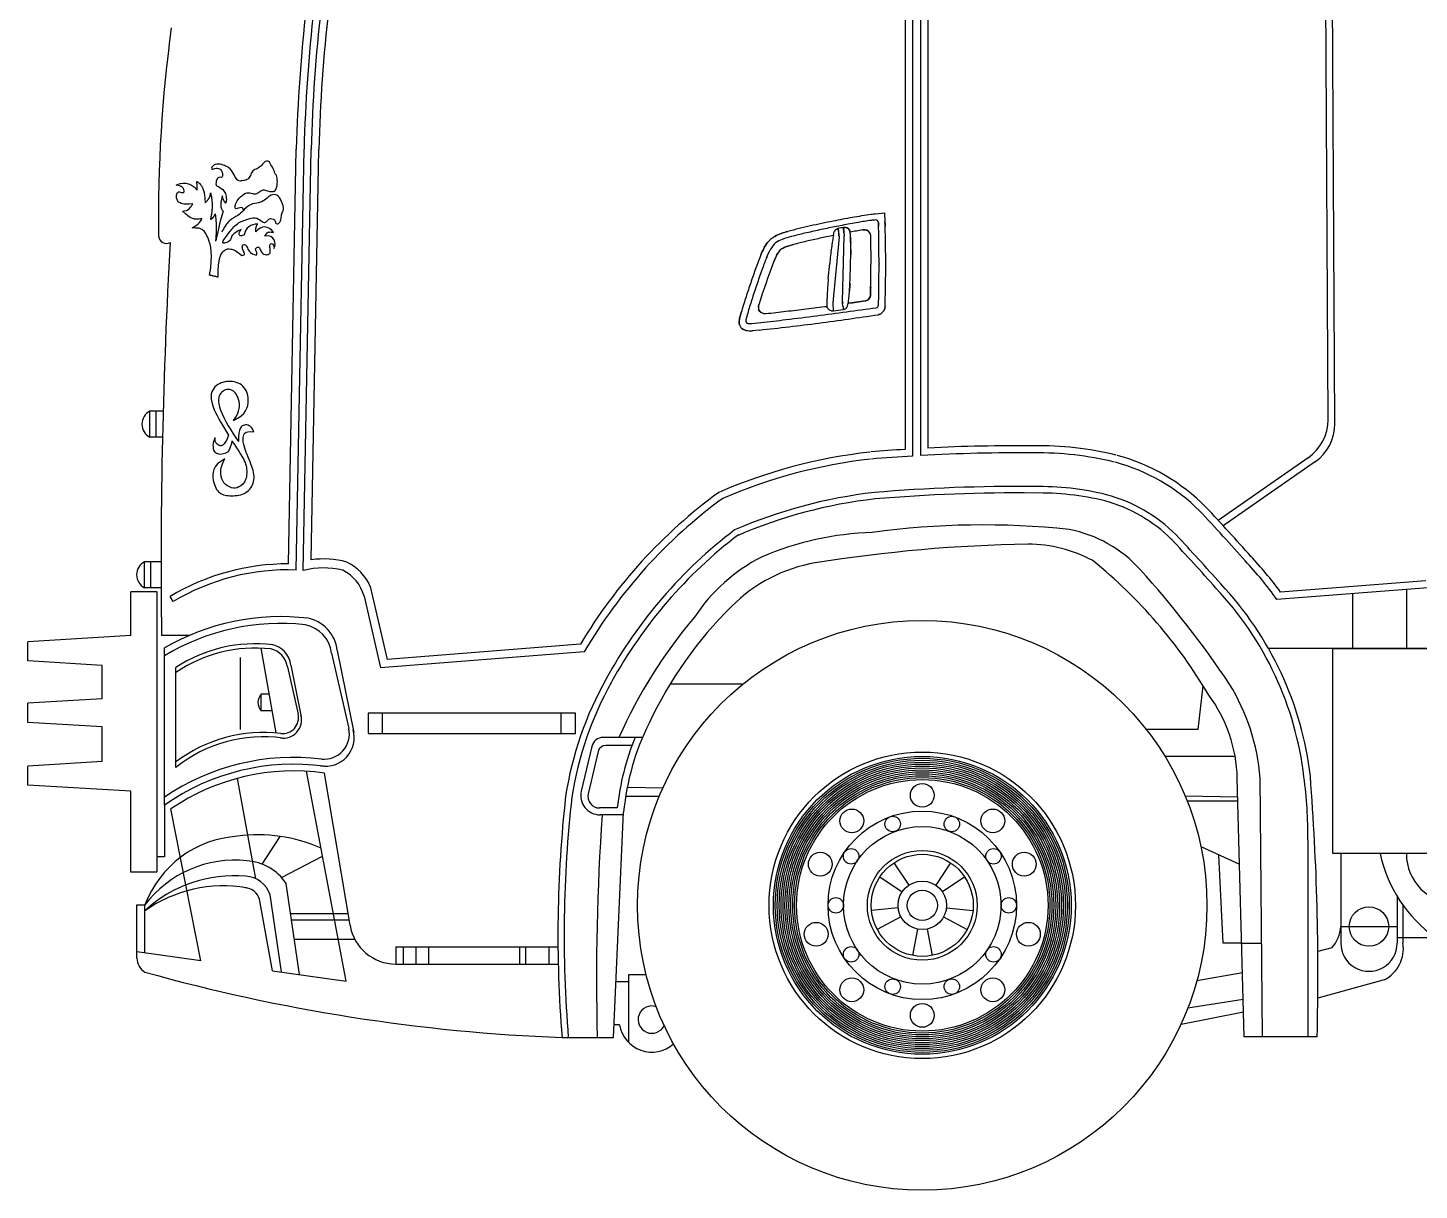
# Model space of a CAD drawing. Header units: millimetres. Extents: x 168688 to 2678837, y 85399 to 2034583.
# Drawn here: x 863544 to 1223398, y 1463154 to 1763636 of the extents above; entities that cross this region are included whole.
import ezdxf

# ---------------------------------------------------------------- set-up
doc = ezdxf.new("R2010")
doc.units = ezdxf.units.MM

msp = doc.modelspace()

# ---------------------------------------------------------------- linework, layer by layer
for p, q in [((1199841, 1662339), (1198818, 1853182)), ((1201600, 1661291), (1200577, 1851531)), ((1092374, 1795773), (1092374, 1652938)), ((1094460, 1796132), (1094460, 1653061)), ((1090451, 1793272), (1090451, 1654655)), ((1096279, 1794276), (1096279, 1654998)), ((930996, 1625064), (932985, 1732294)), ((932962, 1623476), (934980, 1732257)), ((934794, 1623341), (936813, 1732207)), ((936841, 1626114), (938808, 1732170)), ((1082819, 1715528), (1085144, 1715835)), ((1085143, 1715835), (1085223, 1713493)), ((1073359, 1709649), (1071774, 1692576)), ((1071927, 1709964), (1071977, 1710476)), ((1074234, 1692908), (1074682, 1709905)), ((1081505, 1709729), (1081563, 1702577)), ((1070571, 1698720), (1070941, 1702713)), ((1076198, 1698316), (1076308, 1702591)), ((1076308, 1702591), (1076371, 1704969)), ((1083693, 1702673), (1083694, 1702578)), ((1071774, 1692577), (1071869, 1690459)), ((1071869, 1690459), (1074507, 1690814)), ((1052728, 1685510), (1050890, 1685318)), ((898540, 1664529), (895073, 1664529)), ((895073, 1657820), (895073, 1664529)), ((896715, 1657820), (896715, 1664529)), ((898374, 1657820), (895073, 1657820)), ((1194694, 1652488), (1171437, 1636311)), ((1196555, 1651512), (1172712, 1634926)), ((898007, 1625594), (893719, 1625594)), ((893719, 1618884), (893719, 1625594)), ((895360, 1618884), (895360, 1625594)), ((1225097, 1620700), (1187520, 1617785)), ((890165, 1606508), (890165, 1617809)), ((896997, 1617809), (890165, 1617809)), ((898020, 1618884), (893719, 1618884)), ((896997, 1545391), (896997, 1617809)), ((901156, 1615310), (900360, 1616635)), ((950494, 1616739), (954784, 1598185)), ((952114, 1619237), (956478, 1600366)), ((1226837, 1618956), (1186622, 1615837)), ((1206219, 1603177), (1206219, 1617357)), ((1220239, 1603177), (1220239, 1618445)), ((890165, 1606508), (863544, 1604926)), ((905232, 1606526), (898125, 1606526)), ((863544, 1599972), (863544, 1604926)), ((898875, 1562654), (898875, 1603323)), ((923804, 1603257), (927699, 1581339)), ((942118, 1601993), (946553, 1582492)), ((943555, 1602646), (947847, 1581470)), ((1007463, 1602323), (954784, 1598185)), ((1006471, 1604292), (956478, 1600366)), ((1299118, 1603177), (1184433, 1603177)), ((882804, 1598827), (863544, 1599972)), ((882804, 1590174), (882804, 1598827)), ((901795, 1572455), (901795, 1598292)), ((918470, 1600831), (918470, 1582206)), ((930663, 1598455), (933457, 1586169)), ((931569, 1598867), (934272, 1585526)), ((925913, 1591387), (923855, 1591387)), ((923855, 1587095), (923855, 1591387)), ((1048460, 1593935), (1029628, 1593935)), ((1166242, 1582246), (1167524, 1593549)), ((882804, 1590174), (863544, 1589029)), ((863544, 1584075), (863544, 1589029)), ((926676, 1587095), (923855, 1587095)), ((882804, 1582930), (863544, 1584075)), ((955296, 1581245), (955296, 1586433)), ((1001484, 1581245), (1001484, 1586433)), ((882804, 1573947), (882804, 1582930)), ((1022513, 1580197), (1012341, 1580197)), ((1166242, 1582246), (1152805, 1582246)), ((1009422, 1577889), (1006683, 1566342)), ((1011089, 1576595), (1008492, 1565644)), ((1019809, 1578133), (1013035, 1578133)), ((882804, 1573947), (863544, 1572802)), ((863544, 1567847), (863544, 1572802)), ((1175802, 1575230), (1157681, 1575230)), ((922484, 1543676), (917775, 1569615)), ((945906, 1517223), (935609, 1571442)), ((946881, 1531631), (940294, 1570975)), ((1178097, 1502775), (1176366, 1569647)), ((1182851, 1502775), (1182254, 1569799)), ((890165, 1566265), (863544, 1567847)), ((890165, 1545391), (890165, 1566265)), ((1027790, 1567111), (1018563, 1567250)), ((898875, 1562654), (898875, 1549313)), ((1015998, 1561952), (1011411, 1561952)), ((1026839, 1564913), (1018153, 1564913)), ((1162863, 1565076), (1176490, 1564871)), ((1163367, 1563834), (1176517, 1563834)), ((908313, 1522462), (900555, 1561697)), ((1017618, 1560189), (1011549, 1560189)), ((1014988, 1502633), (1017648, 1560849)), ((924114, 1547454), (928781, 1554617)), ((1166930, 1551982), (1176941, 1547423)), ((1194645, 1502775), (1194645, 1553719)), ((898875, 1549313), (896997, 1549313)), ((929154, 1544006), (939777, 1549496)), ((1087557, 1547752), (1091407, 1541989)), ((1102213, 1547752), (1098363, 1541989)), ((1172667, 1527026), (1171608, 1549852)), ((1203119, 1550154), (1203119, 1527026)), ((896875, 1545391), (890165, 1545391)), ((1083918, 1544113), (1089680, 1540262)), ((1105852, 1544113), (1100090, 1540262)), ((933830, 1518906), (930381, 1542441)), ((891761, 1523131), (891761, 1536904)), ((891761, 1536904), (893833, 1536904)), ((893833, 1524480), (893833, 1536904)), ((926803, 1519885), (923452, 1538341)), ((929131, 1519561), (926213, 1539472)), ((1217721, 1539077), (1217721, 1527026)), ((1217722, 1539075), (1217722, 1527026)), ((1217723, 1539073), (1217723, 1527026)), ((1219212, 1536828), (1219212, 1527026)), ((931517, 1534690), (946369, 1534690)), ((931760, 1533028), (946647, 1533028)), ((1088655, 1536171), (1081758, 1535492)), ((1089364, 1533834), (1083252, 1530567)), ((1100406, 1533834), (1106517, 1530567)), ((1101115, 1536171), (1108011, 1535492)), ((1093664, 1530645), (1092312, 1523848)), ((1096106, 1530645), (1097458, 1523848)), ((1203119, 1531295), (1217721, 1531295)), ((932491, 1528040), (948088, 1528040)), ((932524, 1527814), (932524, 1527814)), ((958716, 1526089), (1000722, 1526089)), ((958716, 1526089), (958716, 1521613)), ((960625, 1526089), (960625, 1521613)), ((963864, 1526089), (963864, 1521613)), ((967208, 1526089), (967208, 1521613)), ((990712, 1526089), (990712, 1521613)), ((992224, 1526089), (992224, 1521613)), ((998270, 1526089), (998270, 1521613)), ((1177469, 1527026), (1172667, 1527026)), ((1177469, 1527026), (1182635, 1527026)), ((1200823, 1525815), (1197190, 1524817)), ((1217721, 1528509), (1227604, 1528509)), ((908313, 1522462), (891761, 1524768)), ((926803, 1519885), (945906, 1517223)), ((958716, 1521613), (1000722, 1521613)), ((1023470, 1518857), (1018885, 1518857)), ((1018885, 1518857), (1018885, 1501373)), ((1177667, 1519372), (1165871, 1517230)), ((909713, 1515380), (909713, 1515380)), ((1018885, 1517052), (1015647, 1517052)), ((1214383, 1517532), (1197183, 1512807)), ((1163578, 1510276), (1177844, 1512561)), ((928369, 1511260), (928369, 1511260)), ((947690, 1507832), (947690, 1507832)), ((1161810, 1506085), (1177930, 1509219)), ((1016607, 1505924), (1015139, 1505924)), ((1001714, 1502633), (1014988, 1502633)), ((1197011, 1502775), (1178097, 1502775)), ((1196282, 1502775), (1196282, 1502775))]:
    msp.add_line(p, q)
for points in [[(1201076, 1603177), (1299118, 1603177), (1299118, 1550154), (1201076, 1550154)], [(1005179, 1586433), (951601, 1586433), (951601, 1581245), (1005179, 1581245)]]:
    msp.add_lwpolyline(points, close=True)
for centre, radius in [((1094885, 1536785), 73631), ((1094885, 1536785), 39618), ((1094885, 1536785), 38517), ((1094885, 1536785), 38017), ((1094885, 1536785), 37517), ((1094885, 1536785), 37017), ((1094885, 1536785), 36517), ((1094885, 1536785), 36017), ((1094885, 1536785), 35517), ((1094885, 1536785), 35017), ((1094885, 1536785), 34517), ((1094885, 1536785), 34017), ((1094885, 1536785), 33517), ((1094885, 1536785), 33017), ((1094885, 1536785), 32517), ((1094885, 1565226), 3076), ((1094885, 1536785), 24365), ((1076651, 1558611), 3076), ((1087235, 1557802), 1998), ((1102535, 1557802), 1998), ((1113119, 1558611), 3076), ((1094885, 1536785), 20368), ((1076474, 1549463), 1998), ((1094885, 1536785), 14201), ((1113296, 1549463), 1998), ((1068511, 1547428), 3076), ((1094885, 1536785), 13190), ((1121259, 1547428), 3076), ((1094885, 1536785), 6260), ((1094885, 1536785), 3906), ((1072518, 1536785), 1998), ((1117251, 1536785), 1998), ((1210420, 1531295), 5095), ((1067444, 1529308), 3076), ((1122325, 1529308), 3076), ((1076474, 1524107), 1998), ((1113296, 1524107), 1998), ((1076651, 1514958), 3076), ((1087235, 1515767), 1998), ((1102535, 1515767), 1998), ((1113119, 1514958), 3076), ((1094885, 1508344), 3076)]:
    msp.add_circle(centre, radius)
for centre, radius, start, end in [((1350303, 1721331), 417462, 173.47078, 178.49523), ((1350303, 1721331), 415467, 173.46638, 178.49311), ((1354132, 1721260), 417462, 173.47078, 178.49523), ((1354132, 1721260), 415467, 173.46638, 178.49523), ((1259744, 1714721), 362413, 172.24322, 180.78462), ((1116748, 1484044), 233966, 101.06904, 102.5414), ((1117649, 1486009), 232214, 100.1482, 101.38014), ((1112490, 1512903), 203318, 99.69073, 100.86355), ((1099756, 1585522), 131105, 97.9331, 100.11364), ((1094237, 1621734), 92969, 97.76394, 99.89237), ((1094415, 1624529), 91735, 97.26236, 97.99177), ((1092223, 1633277), 81260, 96.66147, 97.45615), ((1082827, 1713280), 709, 2.50392, 92.44885), ((5383798, 1864195), 4302909, 182.009526, 182.023716), ((899414, 1709959), 2060, 185.57331, 297.66238), ((1060313, 1703654), 7042, 120.76578, 140.64137), ((1097748, 1570027), 145901, 103.77026, 104.94989), ((1084201, 1624166), 88584, 102.8675, 105.14581), ((1099107, 1565827), 150305, 102.74673, 103.89257), ((1121022, 1467490), 249528, 102.19652, 103.09842), ((1131111, 1417257), 300759, 101.29321, 102.05328), ((1129102, 1425369), 290282, 101.35952, 102.07746), ((1105471, 1703126), 34234, 168.47877, 170.91154), ((1073317, 1710412), 1328, 125.73154, 150.85067), ((1125378, 1447050), 270420, 100.91553, 101.33823), ((1073646, 1710030), 1832, 116.50278, 127.12568), ((1073504, 1710059), 1746, 102.39983, 112.7427), ((1210510, 998217), 726651, 100.784863, 100.89784), ((1104121, 1713969), 31043, 185.5045, 186.67853), ((1157946, 1718397), 85038, 185.42408, 185.90531), ((1074765, 1710857), 1199, 96.11402, 100.94749), ((1102963, 1713326), 28488, 185.62385, 186.89654), ((1074805, 1710635), 1423, 6.72693, 96.78206), ((1144704, 1347231), 369965, 100.15609, 100.66769), ((1046070, 1708020), 30287, 2.88025, 5.27486), ((996329, 1706062), 80065, 1.37697, 2.49041), ((1079841, 1709430), 2004, 82.45978, 100.69746), ((1079891, 1709783), 1648, 18.67621, 82.58046), ((892135, 1706208), 191533, 0.51405, 1.80664), ((776250, 1702126), 309180, 0.05004, 1.90076), ((2357601, 1625108), 1459593, 176.739068, 180.729442), ((1060343, 1703674), 3331, 138.3791, 148.91175), ((1060759, 1703298), 3892, 128.85014, 138.30933), ((1060835, 1703188), 4025, 119.1389, 128.71426), ((1061170, 1702542), 4753, 110.67277, 118.87751), ((1061982, 1700736), 6730, 105.81646, 111.70825), ((1067077, 1683530), 24674, 104.61191, 106.31052), ((1091294, 1593952), 117467, 104.63349, 105.01948), ((1091825, 1595595), 116015, 103.40926, 105.09158), ((1111051, 1512067), 201726, 102.21643, 103.21952), ((1177718, 1692499), 107270, 172.35031, 173.41745), ((1124036, 1699729), 53103, 170.45581, 172.37093), ((991883, 1706266), 84505, 359.95981, 1.16676), ((1007983, 1706555), 68407, 358.6715, 359.70812), ((557695, 1702045), 525998, 0.06844, 0.64059), ((1159927, 1662213), 115018, 158.46626, 160.35899), ((1231166, 1636143), 187099, 158.96897, 162.63021), ((1070485, 1697646), 18814, 157.15491, 158.86282), ((1228776, 1637571), 186496, 159.57254, 160.11417), ((1143891, 1668827), 96041, 158.47163, 159.37153), ((1065809, 1699765), 9925, 155.88893, 159.21557), ((1079099, 1694179), 24339, 155.30741, 156.66686), ((1074412, 1696980), 18920, 155.34124, 157.087), ((1061902, 1702751), 5143, 149.07176, 155.6157), ((1217147, 1688671), 146879, 173.69725, 174.51393), ((556199, 1702245), 525365, 359.8196, 0.03608), ((568483, 1702453), 515210, 359.43539, 0.01396), ((744271, 1702525), 341160, 358.30076, 359.97835), ((1249423, 1629935), 210157, 160.27215, 161.3079), ((1265866, 1624317), 225883, 160.15264, 161.16946), ((1185242, 1688252), 115148, 174.78331, 175.81555), ((822610, 1700599), 258949, 359.12656, 359.56137), ((822166, 1700917), 259396, 359.49177, 359.92802), ((1301497, 1611799), 265297, 161.20188, 162.02348), ((1214152, 1641146), 171503, 161.60998, 162.28375), ((1244315, 1631315), 203228, 161.07578, 161.66264), ((1140809, 1691473), 70599, 175.79179, 177.35285), ((1016048, 1699696), 60148, 354.44362, 356.12353), ((987596, 1701743), 88674, 356.04677, 357.3304), ((1010232, 1700262), 65995, 357.69927, 358.31019), ((912033, 1698496), 169505, 358.71635, 359.37642), ((864600, 1698976), 219074, 358.41953, 359.5816), ((1165072, 1656533), 121726, 162.23338, 164.02139), ((1129282, 1667194), 82722, 162.88712, 164.06837), ((1181308, 1651740), 136993, 162.32429, 163.11272), ((1054220, 1691299), 1732, 177.76604, 196.94443), ((1054754, 1691304), 2265, 162.20691, 178.42629), ((974917, 2476123), 790254, 276.537356, 276.927495), ((1097637, 1692474), 27417, 178.78945, 181.74823), ((1132681, 1691664), 62471, 177.18367, 178.72552), ((1722450, 1747779), 650533, 184.838443, 184.89528), ((959489, 1679304), 115530, 6.13606, 6.44166), ((1072982, 1692802), 2786, 321.45617, 352.42728), ((1041419, 1697222), 34657, 352.05884, 354.45211), ((-1383630, 19570630), 18046561, 277.8326051, 277.846257), ((1079731, 1694970), 1966, 277.94788, 296.32466), ((1079847, 1694664), 1641, 297.4452, 317.96091), ((1079937, 1694603), 1533, 317.39922, 339.76448), ((1079647, 1694729), 1849, 339.22291, 359.04004), ((961417, 1696530), 122227, 357.85788, 358.31401), ((980145, 1695222), 105173, 357.98334, 358.46706), ((1049926, 1687875), 710, 165.98495, 255.84455), ((1114506, 1671429), 67351, 164.08297, 165.71575), ((1053953, 1691245), 1460, 197.98104, 241.1184), ((1011096, 2085220), 399964, 276.03652, 276.96937), ((1054172, 1692079), 2331, 261.06985, 276.66579), ((973583, 2415476), 730204, 276.357934, 276.767125), ((970016, 2440365), 755340, 276.813342, 277.215536), ((933773, 2731343), 1050697, 276.879485, 277.317457), ((905725, 2943184), 1264385, 277.355429, 278.057475), ((976728, 2385993), 704637, 277.451982, 278.711442), ((1071535, 1691723), 1225, 224.4606, 243.00441), ((1071680, 1691856), 1409, 258.10132, 277.72271), ((1049566, 1687460), 2029, 198.40003, 208.81417), ((1049421, 1687366), 1857, 208.42705, 219.61166), ((1050345, 1689890), 4579, 257.03803, 266.9075), ((1030073, 1908791), 222519, 275.13517, 275.9546), ((1050494, 1692290), 6984, 266.74749, 273.25251), ((989205, 2296279), 614063, 275.937727, 276.660575), ((989144, 2296386), 614177, 276.665091, 277.387679), ((896833, 1661174), 3788, 117.66928, 242.33072), ((1187841, 1662339), 12000, 304.82368, 0), ((1189597, 1661292), 12003, 305.43261, 359.99651), ((1119135, 1217164), 438430, 89.3733, 92.98828), ((1124967, 1570681), 84900, 76.32314, 90.88695), ((1096582, 1518323), 136486, 96.42666, 113.45686), ((1096582, 1518323), 134658, 96.42666, 113.31812), ((1119135, 1217164), 438430, 93.75124, 94.91376), ((1119135, 1217164), 436595, 93.51417, 94.91376), ((1119135, 1217164), 436595, 89.3733, 93.23988), ((1124967, 1570681), 83058, 76.32314, 90.88695), ((1131866, 1603678), 51226, 44.72637, 74.77681), ((1131866, 1603678), 49378, 45.21114, 74.77681), ((1119135, 1217164), 427907, 89.3733, 94.91376), ((1124967, 1570681), 74373, 76.32314, 90.88695), ((1120401, 1536333), 132659, 126.09257, 149.18363), ((1120401, 1536333), 130804, 126.12842, 149.70195), ((1096582, 1518323), 125966, 96.42666, 113.50184), ((1096582, 1518323), 124302, 96.42666, 113.50184), ((1119135, 1217164), 426242, 89.3733, 94.91376), ((1124967, 1570681), 72707, 76.32314, 90.88695), ((1131866, 1603678), 39029, 45.21114, 74.77681), ((1131866, 1603678), 40695, 45.21114, 74.77681), ((691413, 1193133), 651461, 41.60351, 43.1559), ((691413, 1193133), 653322, 41.60351, 43.123535), ((1120401, 1536333), 122439, 127.21466, 151.20352), ((1110636, 1419106), 216017, 84.0865, 97.63716), ((1126210, 1600659), 33978, 42.51015, 78.65978), ((1120401, 1536333), 120823, 127.21466, 151.20352), ((1084795, 1552742), 80516, 92.04096, 112.92502), ((1129418, 1233401), 396833, 91.03813, 99.01782), ((1121811, 1593431), 36741, 62.08188, 89.34949), ((691413, 1193133), 641117, 41.60351, 43.127954), ((691413, 1193133), 642784, 41.60351, 43.127954), ((1074538, 1585676), 46311, 117.11265, 146.41706), ((1108454, 1559986), 97939, 36.16761, 43.29918), ((895478, 1622239), 3788, 117.66928, 242.33072), ((930761, 1566028), 59036, 89.77124, 120.99393), ((930761, 1566028), 57490, 87.80501, 120.99393), ((940016, 1603396), 20617, 76.06521, 104.67022), ((940016, 1603396), 22939, 74.74496, 97.95435), ((940359, 1613972), 10506, 15.26907, 63.90072), ((940359, 1613972), 12881, 24.1284, 63.77284), ((1074168, 1585472), 40459, 99.89245, 134.92225), ((1056870, 1524756), 130295, 30.64, 50.91717), ((958668, 1449940), 259335, 33.73522, 42.04445), ((1108454, 1559986), 96070, 35.54578, 43.29918), ((1108454, 1559986), 87397, 6.69151, 43.29918), ((1108454, 1559986), 85729, 6.69151, 43.29918), ((1120323, 1538585), 106250, 134.69105, 154.75922), ((928930, 1551593), 59827, 83.19106, 120.15655), ((928930, 1551593), 58068, 83.72507, 121.1704), ((933633, 1600920), 8553, 7.21177, 78.9169), ((934086, 1601692), 9518, 5.7537, 80.69828), ((1133948, 1528129), 128524, 139.6794, 156.10146), ((922355, 1566703), 37691, 83.19106, 123.05859), ((922355, 1566703), 36583, 83.72507, 124.19587), ((925318, 1597779), 5388, 7.21177, 78.9169), ((925603, 1598265), 5996, 5.7537, 80.69828), ((1091932, 1551143), 90360, 150.73785, 171.18456), ((1091932, 1551143), 88744, 150.73785, 171.18456), ((926388, 1589241), 3320, 139.73594, 220.26406), ((1138414, 1568632), 37965, 1.53178, 36.39709), ((1128286, 1565507), 54132, 4.44207, 31.71411), ((929672, 1584703), 4673, 260.15943, 15.4836), ((929450, 1585285), 4103, 263.65049, 12.44798), ((1082294, 1554880), 64921, 153.45512, 174.72409), ((924515, 1543783), 37691, 83.17175, 127.07172), ((924515, 1543783), 36583, 82.31207, 128.39492), ((940545, 1580165), 7418, 260.15943, 15.4836), ((940193, 1581088), 6513, 263.65049, 12.44798), ((1012341, 1577197), 3000, 90, 166.65976), ((1082294, 1554880), 66672, 157.6834, 173.91121), ((1013035, 1576133), 2000, 90, 166.65976), ((932359, 1515212), 59827, 83.17175, 124.03383), ((932359, 1515212), 58068, 82.31207, 125.21454), ((932359, 1515212), 56324, 81.90143, 124.37959), ((1074879, 1554177), 119766, 359.78082, 7.58034), ((532642, 1519186), 664572, 358.584965, 4.399872), ((1011549, 1565189), 5000, 166.65976, 270), ((1011411, 1564952), 3000, 166.65976, 270), ((1324669, 1529023), 324031, 173.62699, 184.67163), ((1324669, 1529023), 322417, 173.62699, 184.69507), ((1661360, 1517142), 650733, 176.207072, 181.277647), ((919549, 1527243), 27471, 93.7438, 159.41003), ((923130, 1514862), 40154, 66.12819, 97.69257), ((917166, 1519168), 29309, 84.0848, 142.76153), ((919309, 1535023), 13327, 33.82443, 86.22428), ((1248169, 1557649), 35665, 192.12959, 234.78836), ((1233012, 1550154), 12934, 180, 0), ((916981, 1510341), 34101, 85.09162, 132.75176), ((919533, 1537303), 7023, 17.98775, 87.01799), ((914202, 1506333), 35478, 80.44606, 125.03853), ((919533, 1537303), 4054, 14.84134, 87.01799), ((958716, 1533613), 12000, 189.50388, 270), ((1194484, 1531693), 8645, 317.16049, 357.35895), ((1210420, 1527026), 7301, 179.99997, 0), ((1210172, 1525649), 9144, 297.42141, 8.66342), ((896028, 1523189), 4267, 180.77414, 238.99225), ((1019068, 1966254), 463946, 254.33916, 267.85629), ((1024923, 1507240), 3532, 70.94053, 334.84764), ((1024923, 1507240), 8419, 188.992, 311.9273)]:
    msp.add_arc(centre, radius, start, end)
for points, degree in [([(919360, 1716530), (919197, 1717441), (917805, 1716837), (917017, 1716811), (917280, 1718307), (918015, 1719540), (919880, 1721168), (921377, 1720931), (922480, 1720511), (923688, 1721378), (924318, 1721903), (925500, 1721456), (926865, 1721194), (927732, 1721614), (928178, 1723346), (927998, 1725402), (927469, 1725911), (927302, 1726233), (927323, 1726710), (926642, 1727829), (925840, 1729432), (924637, 1729058), (923916, 1727829), (922552, 1727081), (921403, 1726627), (921055, 1725051), (920227, 1724302), (918997, 1724062), (917821, 1723955), (917179, 1725077), (916137, 1727081), (914987, 1727802), (913865, 1728310), (911806, 1728577), (910817, 1727161), (911272, 1727001), (912608, 1727535), (913597, 1726947), (913945, 1726012), (913891, 1725238), (913704, 1724890), (912983, 1725131), (912261, 1724436), (912127, 1722833), (912620, 1722742), (914548, 1721660), (915046, 1719741), (914775, 1718304)], 3), ([(901934, 1722922), (903211, 1723661), (905385, 1724091), (907368, 1721703)], 3), ([(907368, 1721703), (907368, 1722687), (907239, 1723899)], 2), ([(907239, 1723899), (909318, 1722984), (909393, 1718431)], 2), ([(906180, 1718175), (903641, 1717787), (902207, 1718766), (901992, 1719697), (901992, 1720748), (902422, 1721369), (903187, 1721082), (903856, 1720963), (904071, 1721512), (903664, 1722210), (903356, 1722657), (902674, 1722872), (901934, 1722922)], 3), ([(909393, 1718431), (910779, 1719545), (910804, 1720980)], 2), ([(910804, 1720980), (911645, 1717664), (910754, 1714077)], 2), ([(913897, 1720167), (913421, 1719215), (913169, 1716601), (914072, 1716245)], 3), ([(918715, 1711540), (916320, 1710344), (916164, 1709225), (915826, 1708523), (914212, 1707794), (913717, 1708184), (914654, 1709433), (915149, 1710058), (917279, 1713075), (920202, 1714119), (922458, 1714828), (924003, 1713618), (924880, 1713159), (925548, 1713785), (926007, 1714411), (926592, 1714244), (927427, 1714161), (927594, 1713117), (927970, 1712867), (928847, 1713242), (929139, 1714787), (929223, 1715788), (929933, 1716748), (928972, 1719586), (927678, 1720797), (926007, 1720254), (924838, 1719044), (923376, 1718292), (921121, 1718251), (918991, 1716206), (918114, 1715120), (915525, 1713994), (914231, 1711949), (913688, 1710780)], 3), ([(914775, 1718304), (914271, 1718841), (913761, 1719895), (913897, 1720167)], 3), ([(903557, 1716258), (905022, 1716258), (906002, 1717463), (906180, 1718175)], 3), ([(908571, 1714329), (906664, 1713882), (905605, 1714211), (903557, 1716258)], 3), ([(906029, 1711929), (907889, 1712846), (908524, 1713882), (908571, 1714329)], 3), ([(910754, 1714077), (911676, 1714543), (912000, 1715563)], 2), ([(912000, 1715563), (912498, 1712278), (912075, 1708446)], 2), ([(914072, 1716245), (913415, 1714467), (912075, 1708446), (912211, 1708668)], 3), ([(923036, 1712919), (921188, 1712919), (919782, 1711983), (919522, 1710084)], 3), ([(922479, 1710903), (922479, 1712451), (923036, 1712919)], 2), ([(1082797, 1713988), (1082784, 1713988), (1082757, 1713986), (1082744, 1713986)], 3), ([(1083536, 1713315), (1083511, 1713690), (1083186, 1714013), (1082783, 1713990)], 3), ([(1083586, 1712240), (1083561, 1712590), (1083561, 1712965), (1083536, 1713315)], 3), ([(1085223, 1713492), (1085236, 1713120), (1085248, 1712752), (1085261, 1712380)], 3), ([(1085260, 1712381), (1085248, 1712751), (1085235, 1713121), (1085223, 1713491)], 3), ([(1085259, 1712382), (1085247, 1712752), (1085237, 1713122), (1085224, 1713492)], 3), ([(910540, 1699712), (911533, 1705070), (910085, 1710002), (908901, 1711411), (907865, 1711905), (906641, 1711882), (906029, 1711929)], 3), ([(919522, 1710084), (918507, 1709693), (917934, 1710058), (918273, 1711046), (918715, 1711540)], 3), ([(927085, 1710696), (925920, 1712636), (923876, 1712584), (922479, 1710903)], 3), ([(924833, 1709765), (925351, 1710645), (925946, 1710955), (926645, 1710826), (927085, 1710696)], 3), ([(927212, 1706617), (927873, 1707761), (927447, 1710283), (924833, 1709765)], 3), ([(1060109, 1710989), (1058942, 1710667), (1057752, 1710327), (1056709, 1709704)], 3), ([(1056711, 1709705), (1057753, 1710327), (1058941, 1710667), (1060108, 1710990)], 3), ([(1060109, 1710989), (1058941, 1710667), (1057754, 1710327), (1056711, 1709704)], 3), ([(1061056, 1709673), (1060244, 1709453), (1059434, 1709238), (1058639, 1708936)], 3), ([(1071985, 1710492), (1071985, 1710592), (1072010, 1710664), (1072035, 1710764)], 3), ([(1071986, 1710490), (1071986, 1710590), (1072011, 1710665), (1072036, 1710765)], 3), ([(1072035, 1710764), (1072060, 1710864), (1072110, 1710964), (1072160, 1711064)], 3), ([(1072036, 1710765), (1072058, 1710865), (1072111, 1710965), (1072158, 1711065)], 3), ([(1072158, 1711065), (1072211, 1711140), (1072261, 1711240), (1072336, 1711315)], 3), ([(1072160, 1711064), (1072210, 1711142), (1072260, 1711242), (1072335, 1711317)], 3), ([(1074161, 1712565), (1073511, 1712440), (1072861, 1712315), (1072211, 1712190)], 3), ([(1072335, 1711317), (1072410, 1711389), (1072485, 1711464), (1072560, 1711514)], 3), ([(1072336, 1711315), (1072411, 1711390), (1072483, 1711465), (1072561, 1711513)], 3), ([(1072560, 1711514), (1072635, 1711564), (1072735, 1711614), (1072835, 1711667)], 3), ([(1072561, 1711513), (1072636, 1711565), (1072736, 1711615), (1072836, 1711665)], 3), ([(1072835, 1711667), (1072935, 1711714), (1073035, 1711742), (1073135, 1711767)], 3), ([(1072836, 1711665), (1072936, 1711715), (1073036, 1711740), (1073136, 1711765)], 3), ([(1073141, 1711691), (1073143, 1711729), (1073148, 1711776), (1073128, 1711764)], 3), ([(1073135, 1711689), (1073135, 1711564), (1073160, 1711514), (1073160, 1711442)], 3), ([(1073173, 1711446), (1073158, 1711509), (1073136, 1711559), (1073141, 1711691)], 3), ([(1073162, 1711440), (1073162, 1711515), (1073137, 1711565), (1073137, 1711690)], 3), ([(1073160, 1711442), (1073210, 1711317), (1073210, 1711142), (1073210, 1710989)], 3), ([(1073209, 1710990), (1073209, 1711140), (1073209, 1711317), (1073162, 1711440)], 3), ([(1073221, 1710991), (1073208, 1711154), (1073203, 1711326), (1073173, 1711446)], 3), ([(1073362, 1709640), (1073337, 1709890), (1073309, 1710115), (1073284, 1710365)], 3), ([(1074535, 1711614), (1074535, 1711714), (1074535, 1711789), (1074510, 1711941)], 3), ([(1074512, 1711942), (1074534, 1711790), (1074534, 1711715), (1074534, 1711615)], 3), ([(1074518, 1711929), (1074538, 1711789), (1074528, 1711709), (1074525, 1711617)], 3), ([(1074525, 1711617), (1074523, 1711472), (1074543, 1711299), (1074560, 1711132)], 3), ([(1074534, 1711615), (1074534, 1711465), (1074534, 1711290), (1074559, 1711140)], 3), ([(1074560, 1711141), (1074535, 1711289), (1074535, 1711466), (1074535, 1711614)], 3), ([(1074559, 1711140), (1074587, 1710915), (1074587, 1710740), (1074612, 1710540)], 3), ([(1074610, 1710539), (1074588, 1710739), (1074588, 1710916), (1074560, 1711141)], 3), ([(1074560, 1711132), (1074580, 1710927), (1074593, 1710732), (1074613, 1710534)], 3), ([(1074635, 1712041), (1075413, 1712139), (1076110, 1711589), (1076210, 1710791)], 3), ([(1074636, 1712040), (1075411, 1712138), (1076111, 1711590), (1076211, 1710790)], 3), ([(1076311, 1709541), (1076333, 1709014), (1076361, 1708516), (1076361, 1707991)], 3), ([(1079458, 1711390), (1079686, 1711440), (1079883, 1711440), (1080111, 1711415)], 3), ([(1079459, 1711389), (1079687, 1711442), (1079884, 1711442), (1080112, 1711417)], 3), ([(1080111, 1711415), (1080311, 1711390), (1080486, 1711340), (1080661, 1711240)], 3), ([(1080112, 1711417), (1080312, 1711389), (1080484, 1711339), (1080659, 1711239)], 3), ([(1081109, 1710889), (1081234, 1710714), (1081334, 1710539), (1081387, 1710364)], 3), ([(1081111, 1710888), (1081233, 1710715), (1081333, 1710540), (1081386, 1710365)], 3), ([(1081386, 1710365), (1081461, 1710165), (1081511, 1709940), (1081511, 1709740)], 3), ([(1081387, 1710364), (1081462, 1710167), (1081509, 1709939), (1081509, 1709739)], 3), ([(1081397, 1710357), (1081469, 1710157), (1081499, 1709944), (1081504, 1709732)], 3), ([(912730, 1699179), (912730, 1704229), (914448, 1706638), (915935, 1706518), (917382, 1706116), (918909, 1704751)], 3), ([(918909, 1704751), (920005, 1704839), (919025, 1706276), (918946, 1707365), (919499, 1707808), (920305, 1707176), (920558, 1705755), (922795, 1704634), (922860, 1705243), (922647, 1705892), (922292, 1706472), (922970, 1707101), (923615, 1706810), (923905, 1705376), (925163, 1704892), (926131, 1705069), (926325, 1705956), (926115, 1706891), (926099, 1707455), (926309, 1707874), (926728, 1707907), (927180, 1707536), (927228, 1707084), (927212, 1706617)], 3), ([(1053146, 1704952), (1053603, 1706065), (1054111, 1707187), (1054871, 1708117)], 3), ([(1054869, 1708119), (1054109, 1707187), (1053602, 1706064), (1053147, 1704952)], 3), ([(1054870, 1708118), (1054110, 1707188), (1053602, 1706066), (1053147, 1704951)], 3), ([(1055659, 1706436), (1055211, 1705678), (1054869, 1704878), (1054549, 1704071)], 3), ([(1055661, 1706440), (1055211, 1705690), (1054861, 1704890), (1054558, 1704065)], 3), ([(1056949, 1708018), (1056424, 1707591), (1056006, 1707026), (1055659, 1706436)], 3), ([(1056958, 1708015), (1056433, 1707590), (1056011, 1707015), (1055661, 1706440)], 3), ([(1058639, 1708936), (1058036, 1708703), (1057444, 1708421), (1056949, 1708018)], 3), ([(1058633, 1708940), (1058036, 1708715), (1057436, 1708415), (1056958, 1708015)], 3), ([(1057861, 1705890), (1057986, 1706040), (1058161, 1706190), (1058308, 1706340)], 3), ([(1057861, 1705888), (1057986, 1706040), (1058161, 1706190), (1058308, 1706340)], 3), ([(1058886, 1706715), (1059086, 1706815), (1059286, 1706915), (1059486, 1706990)], 3), ([(1058886, 1706715), (1059086, 1706815), (1059286, 1706915), (1059486, 1706990)], 3), ([(1059486, 1706990), (1059711, 1707065), (1059936, 1707138), (1060136, 1707215)], 3), ([(1060136, 1707215), (1060386, 1707290), (1060608, 1707340), (1060861, 1707415)], 3), ([(1060136, 1707215), (1060386, 1707290), (1060608, 1707340), (1060861, 1707415)], 3), ([(1060861, 1707415), (1061111, 1707467), (1061361, 1707540), (1061611, 1707615)], 3), ([(1060861, 1707415), (1061111, 1707465), (1061361, 1707540), (1061611, 1707615)], 3), ([(1076386, 1706216), (1076386, 1705889), (1076386, 1705291), (1076361, 1704966)], 3), ([(1076362, 1704967), (1076387, 1705292), (1076387, 1705889), (1076387, 1706217)], 3), ([(1056533, 1703290), (1056611, 1703465), (1056661, 1703640), (1056758, 1703815)], 3), ([(1056536, 1703292), (1056611, 1703465), (1056661, 1703640), (1056758, 1703817)], 3), ([(1057211, 1704865), (1057311, 1705040), (1057383, 1705215), (1057483, 1705390)], 3), ([(1057211, 1704865), (1057311, 1705040), (1057383, 1705215), (1057483, 1705390)], 3), ([(912730, 1699179), (910540, 1699712)], 1), ([(1076060, 1695641), (1076110, 1696289), (1076135, 1696941), (1076185, 1697616)], 3), ([(1076186, 1697616), (1076133, 1696941), (1076111, 1696289), (1076061, 1695641)], 3), ([(1081535, 1696641), (1081510, 1695988), (1081510, 1695341), (1081485, 1694691)], 3), ([(1081533, 1696640), (1081511, 1695990), (1081511, 1695340), (1081486, 1694690)], 3), ([(1050211, 1691540), (1050061, 1690990), (1049883, 1690440), (1049736, 1689890)], 3), ([(1050786, 1693340), (1050586, 1692740), (1050411, 1692138), (1050211, 1691540)], 3), ([(1052483, 1691365), (1052483, 1691565), (1052536, 1691790), (1052583, 1691990)], 3), ([(1052484, 1691365), (1052484, 1691565), (1052536, 1691790), (1052584, 1691990)], 3), ([(1070461, 1691140), (1070411, 1691240), (1070361, 1691315), (1070232, 1691638)], 3), ([(1074234, 1692916), (1074259, 1692691), (1074259, 1692491), (1074286, 1692266)], 3), ([(1074287, 1692265), (1074259, 1692490), (1074259, 1692690), (1074234, 1692915)], 3), ([(1074357, 1691653), (1074375, 1691488), (1074390, 1691308), (1074417, 1691176)], 3), ([(1080010, 1693016), (1078935, 1692864), (1076810, 1692591), (1075735, 1692439)], 3), ([(1080608, 1693215), (1080411, 1693115), (1080211, 1693040), (1080011, 1693015)], 3), ([(1080609, 1693216), (1080412, 1693116), (1080212, 1693041), (1080012, 1693016)], 3), ([(1081061, 1693565), (1080936, 1693415), (1080786, 1693290), (1080608, 1693215)], 3), ([(1081062, 1693566), (1080937, 1693416), (1080784, 1693291), (1080609, 1693216)], 3), ([(1081386, 1694065), (1081311, 1693890), (1081211, 1693715), (1081061, 1693565)], 3), ([(1081387, 1694066), (1081309, 1693891), (1081209, 1693716), (1081062, 1693566)], 3), ([(1081486, 1694690), (1081486, 1694490), (1081461, 1694265), (1081386, 1694065)], 3), ([(1081487, 1694691), (1081487, 1694491), (1081462, 1694266), (1081387, 1694066)], 3), ([(1082948, 1691282), (1083281, 1691325), (1083551, 1691625), (1083558, 1691960)], 3), ([(1082961, 1691290), (1083286, 1691315), (1083561, 1691615), (1083561, 1691965)], 3), ([(1085253, 1691521), (1085245, 1690521), (1084443, 1689614), (1083450, 1689486)], 3), ([(1085253, 1691522), (1085246, 1690520), (1084443, 1689615), (1083451, 1689485)], 3), ([(1083452, 1689484), (1084442, 1689614), (1085244, 1690519), (1085252, 1691522)], 3), ([(1083561, 1691965), (1083561, 1692290), (1083586, 1692615), (1083586, 1692940)], 3), ([(1047533, 1687525), (1047521, 1687952), (1047591, 1688382), (1047691, 1688800)], 3), ([(1047691, 1688799), (1047591, 1688382), (1047521, 1687952), (1047533, 1687524)], 3), ([(1047692, 1688799), (1047592, 1688382), (1047522, 1687952), (1047534, 1687524)], 3), ([(1047691, 1688800), (1047793, 1689220), (1047923, 1689630), (1048048, 1690042)], 3), ([(1048048, 1690042), (1047923, 1689629), (1047791, 1689219), (1047691, 1688799)], 3), ([(1048049, 1690042), (1047924, 1689629), (1047792, 1689219), (1047692, 1688799)], 3), ([(1049236, 1688040), (1049136, 1687665), (1049358, 1687290), (1049761, 1687190)], 3), ([(1052836, 1690315), (1052711, 1690440), (1052636, 1690615), (1052561, 1690793)], 3), ([(1052836, 1690315), (1052711, 1690440), (1052636, 1690615), (1052561, 1690790)], 3), ([(1053261, 1689965), (1053084, 1690065), (1052936, 1690168), (1052836, 1690315)], 3), ([(1053261, 1689965), (1053086, 1690065), (1052936, 1690165), (1052836, 1690315)], 3), ([(1053810, 1689776), (1053615, 1689809), (1053422, 1689869), (1053247, 1689966)], 3), ([(1053811, 1689765), (1053609, 1689815), (1053409, 1689865), (1053261, 1689965)], 3), ([(1053811, 1689765), (1053611, 1689815), (1053408, 1689865), (1053261, 1689965)], 3), ([(1070661, 1690864), (1070586, 1690941), (1070509, 1691041), (1070461, 1691141)], 3), ([(1070661, 1690865), (1070586, 1690940), (1070508, 1691040), (1070461, 1691140)], 3), ([(1071389, 1690477), (1071244, 1690509), (1071104, 1690559), (1070979, 1690632)], 3), ([(1074417, 1691176), (1074435, 1691093), (1074457, 1691028), (1074470, 1690893)], 3), ([(1074470, 1690893), (1074475, 1690853), (1074480, 1690803), (1074505, 1690813)], 3), ([(1074861, 1690915), (1074761, 1690865), (1074636, 1690840), (1074511, 1690815)], 3), ([(1074859, 1690915), (1074759, 1690865), (1074634, 1690840), (1074512, 1690815)], 3), ([(1075159, 1691065), (1075059, 1691015), (1074959, 1690940), (1074859, 1690915)], 3), ([(1075161, 1691065), (1075061, 1691015), (1074961, 1690940), (1074861, 1690915)], 3), ([(1047563, 1687167), (1047543, 1687285), (1047536, 1687405), (1047533, 1687525)], 3), ([(1047533, 1687524), (1047536, 1687404), (1047543, 1687284), (1047563, 1687169)], 3), ([(1047534, 1687524), (1047537, 1687404), (1047542, 1687287), (1047562, 1687169)], 3), ([(1047563, 1687169), (1047581, 1687049), (1047603, 1686932), (1047641, 1686819)], 3), ([(1047641, 1686820), (1047603, 1686932), (1047581, 1687050), (1047563, 1687167)], 3), ([(1047989, 1686182), (1048097, 1686042), (1048334, 1685837), (1048487, 1685752)], 3), ([(1048488, 1685752), (1048333, 1685837), (1048098, 1686042), (1047990, 1686182)], 3), ([(1048488, 1685752), (1048333, 1685837), (1048098, 1686042), (1047991, 1686182)], 3), ([(1048487, 1685749), (1048687, 1685622), (1049082, 1685467), (1049314, 1685427)], 3), ([(1049316, 1685427), (1049081, 1685467), (1048688, 1685620), (1048488, 1685750)], 3), ([(1049315, 1685428), (1049080, 1685468), (1048688, 1685620), (1048488, 1685750)], 3), ([(1049752, 1687187), (1049812, 1687167), (1049925, 1687162), (1049990, 1687167)], 3), ([(1049761, 1687190), (1049811, 1687165), (1049936, 1687165), (1049983, 1687165)], 3), ([(1050889, 1685317), (1050912, 1685319), (1050937, 1685319), (1050959, 1685322)], 3), ([(1050890, 1685318), (1050913, 1685320), (1050935, 1685320), (1050958, 1685323)], 3), ([(1050958, 1685322), (1050936, 1685320), (1050913, 1685320), (1050891, 1685317)], 3), ([(916758, 1662127), (918468, 1664482), (918406, 1667943), (916268, 1670640), (913065, 1669680), (912251, 1665840), (916268, 1659119), (918050, 1656690)], 3), ([(914514, 1652202), (911213, 1650573), (911235, 1646115), (912941, 1643033), (916068, 1642509), (920226, 1642993), (922395, 1646349), (921800, 1649915), (919212, 1655508), (919212, 1657920), (919498, 1659015), (920601, 1659368), (921991, 1659214)], 3), ([(921991, 1659214), (921307, 1660912), (919476, 1661308), (918020, 1660250), (918050, 1656690)], 3)]:
    msp.add_open_spline(points, degree=degree)
for points, knots in [([(916758, 1662127), (919956, 1663562), (921224, 1667740), (919168, 1671883), (914851, 1672568), (911185, 1670924), (910309, 1666820), (914028, 1660551), (915412, 1658349)], [0, 0, 0, 0, 1, 2, 3, 4, 5, 5.6441648, 5.6441648, 5.6441648, 5.6441648]), ([(916376, 1656834), (915768, 1654227), (914946, 1653559), (912873, 1653235), (911445, 1654281), (911325, 1656462), (912030, 1657715)], [0, 0, 0, 0, 1, 1.444376, 1.6072374, 2, 2, 2, 2]), ([(915412, 1658349), (914720, 1656172), (913251, 1654827), (911781, 1656576), (912030, 1657715)], [0.0342096, 0.0342096, 0.0342096, 0.0342096, 1, 2, 2, 2, 2]), ([(916376, 1656834), (916788, 1656193), (919087, 1652657), (920264, 1650710), (920209, 1646399), (918108, 1644686), (916283, 1644465), (913961, 1645902), (913371, 1648063), (913463, 1650323), (914514, 1652202)], [5.7971345, 5.7971345, 5.7971345, 5.7971345, 6, 7, 8, 9, 10, 11, 12, 13, 13, 13, 13])]:
    msp.add_open_spline(points, degree=3, knots=knots)

doc.saveas('drawing.dxf')
